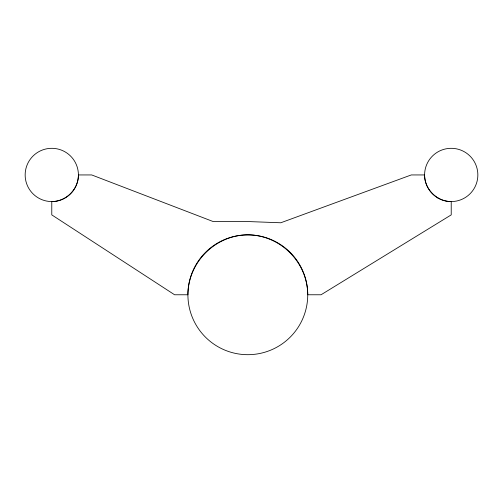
<?xml version="1.0" encoding="UTF-8"?>
<svg xmlns="http://www.w3.org/2000/svg" width="503" height="503" viewBox="0 0 503 503"><rect width="100%" height="100%" fill="white"/><g stroke="black" fill="none" stroke-linecap="round" stroke-linejoin="round"><path stroke-width="0.75" d="M78.411 174.943C78.499 189.191 66.031 201.659 51.778 201.571L51.778 214.882L174.591 294.771L187.908 294.771C188.009 262.321 215.372 234.958 247.822 234.857C280.278 234.958 307.635 262.321 307.742 294.771A59.914 59.914 0 0 1 217.868 346.661A59.914 59.914 0 0 1 217.868 242.886A59.914 59.914 0 0 1 307.742 294.771L321.052 294.771L451.222 214.882L451.222 201.571C436.969 201.659 424.501 189.191 424.589 174.943L411.278 174.943L280.793 222.772L247.822 221.54L213.134 221.54L91.722 174.943L78.411 174.943A26.628 26.628 0 0 1 38.467 198A26.628 26.628 0 0 1 38.467 151.881A26.628 26.628 0 0 1 78.411 174.943M437.906 198A26.628 26.628 0 0 0 477.85 174.943A26.628 26.628 0 0 0 437.906 151.881A26.628 26.628 0 0 0 437.906 198"/></g></svg>
